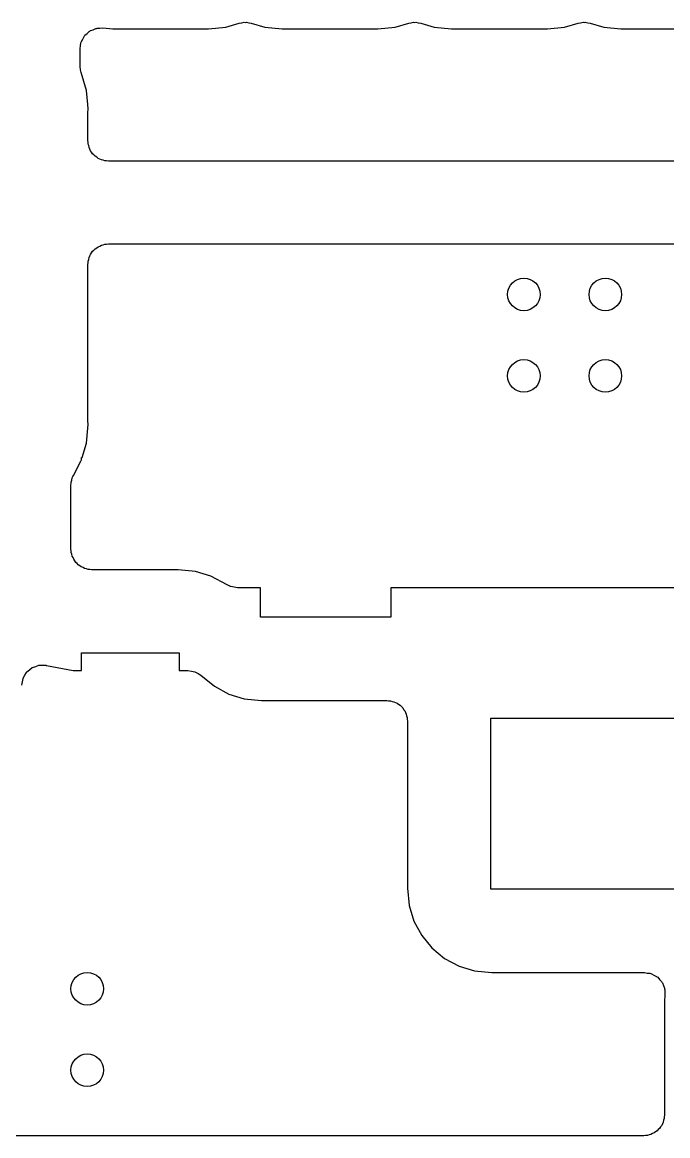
# Model space of a CAD drawing. Extents: x 552.7 to 632.3, y 410.9 to 459.8.
# Drawn here: x 608.19 to 612.15, y 420.84 to 427.67 of the extents above; entities that cross this region are included whole.
import ezdxf

# ---------------------------------------------------------------- set-up
doc = ezdxf.new("R2010")
doc.units = 0
doc.header["$MEASUREMENT"] = 0
doc.layers.add('BLACK', color=7, linetype='CONTINUOUS')

msp = doc.modelspace()

# ---------------------------------------------------------------- linework, layer by layer
at = {"layer": 'BLACK', "linetype": 'CONTINUOUS'}
for p, q in [((608.601, 427.613), (608.606, 427.615)), ((608.606, 427.615), (608.61, 427.619)), ((608.61, 427.619), (608.626, 427.624)), ((608.626, 427.624), (608.642, 427.632)), ((608.642, 427.632), (608.646, 427.632)), ((608.646, 427.632), (608.651, 427.634)), ((608.651, 427.634), (608.668, 427.634)), ((608.668, 427.634), (608.686, 427.635)), ((608.686, 427.635), (608.746, 427.629)), ((608.746, 427.629), (609.334, 427.629)), ((609.334, 427.629), (609.44, 427.639)), ((609.44, 427.639), (609.523, 427.665)), ((609.523, 427.665), (609.538, 427.667)), ((609.538, 427.667), (609.553, 427.67)), ((609.553, 427.67), (609.56, 427.669)), ((609.56, 427.669), (609.567, 427.67)), ((609.567, 427.67), (609.582, 427.667)), ((609.582, 427.667), (609.597, 427.665)), ((609.597, 427.665), (609.68, 427.639)), ((609.68, 427.639), (609.786, 427.629)), ((609.786, 427.629), (610.374, 427.629)), ((610.374, 427.629), (610.48, 427.639)), ((610.48, 427.639), (610.563, 427.665)), ((610.563, 427.665), (610.578, 427.667)), ((610.578, 427.667), (610.593, 427.67)), ((610.593, 427.67), (610.6, 427.669)), ((610.6, 427.669), (610.607, 427.67)), ((610.607, 427.67), (610.622, 427.667)), ((610.622, 427.667), (610.637, 427.665)), ((610.637, 427.665), (610.72, 427.639)), ((610.72, 427.639), (610.826, 427.629)), ((610.826, 427.629), (611.414, 427.629)), ((611.414, 427.629), (611.52, 427.639)), ((611.52, 427.639), (611.603, 427.665)), ((611.603, 427.665), (611.618, 427.667)), ((611.618, 427.667), (611.633, 427.67)), ((611.633, 427.67), (611.64, 427.669)), ((611.64, 427.669), (611.647, 427.67)), ((611.647, 427.67), (611.662, 427.667)), ((611.662, 427.667), (611.677, 427.665)), ((611.677, 427.665), (611.76, 427.639)), ((611.76, 427.639), (611.866, 427.629)), ((611.866, 427.629), (612.454, 427.629)), ((608.551, 427.543), (608.553, 427.547)), ((608.553, 427.547), (608.554, 427.552)), ((608.554, 427.552), (608.562, 427.567)), ((608.562, 427.567), (608.57, 427.582)), ((608.57, 427.582), (608.573, 427.586)), ((608.573, 427.586), (608.576, 427.59)), ((608.576, 427.59), (608.589, 427.601)), ((608.589, 427.601), (608.601, 427.613)), ((608.546, 427.509), (608.549, 427.526)), ((608.546, 427.398), (608.546, 427.509)), ((608.549, 427.526), (608.551, 427.543)), ((608.549, 427.379), (608.546, 427.398)), ((608.552, 427.361), (608.549, 427.379)), ((608.585, 427.252), (608.552, 427.361)), ((608.593, 427.165), (608.585, 427.252)), ((608.596, 427.138), (608.593, 427.165)), ((608.594, 427.115), (608.596, 427.138)), ((608.593, 427.103), (608.594, 427.109)), ((608.593, 426.945), (608.593, 427.103)), ((608.594, 427.109), (608.594, 427.115)), ((608.595, 426.934), (608.593, 426.945)), ((608.595, 426.923), (608.595, 426.934)), ((608.599, 426.913), (608.595, 426.923)), ((608.601, 426.902), (608.599, 426.913)), ((608.606, 426.892), (608.601, 426.902)), ((608.61, 426.881), (608.606, 426.892)), ((608.617, 426.873), (608.61, 426.881)), ((608.623, 426.863), (608.617, 426.873)), ((608.631, 426.856), (608.623, 426.863)), ((608.638, 426.848), (608.631, 426.856)), ((608.648, 426.842), (608.638, 426.848)), ((608.656, 426.835), (608.648, 426.842)), ((608.667, 426.831), (608.656, 426.835)), ((608.677, 426.826), (608.667, 426.831)), ((608.687, 426.824), (608.677, 426.826)), ((608.698, 426.82), (608.687, 426.824)), ((608.709, 426.82), (608.698, 426.82)), ((608.72, 426.818), (608.709, 426.82)), ((616.397, 426.818), (608.72, 426.818)), ((608.61, 426.246), (608.617, 426.255)), ((608.617, 426.255), (608.623, 426.265)), ((608.623, 426.265), (608.631, 426.272)), ((608.631, 426.272), (608.638, 426.28)), ((608.638, 426.28), (608.648, 426.286)), ((608.648, 426.286), (608.656, 426.293)), ((608.656, 426.293), (608.667, 426.297)), ((608.667, 426.297), (608.677, 426.302)), ((608.677, 426.302), (608.687, 426.304)), ((608.687, 426.304), (608.698, 426.308)), ((608.698, 426.308), (608.709, 426.308)), ((608.709, 426.308), (608.72, 426.31)), ((608.72, 426.31), (616.283, 426.31)), ((608.593, 426.183), (608.595, 426.194)), ((608.593, 425.236), (608.593, 426.183)), ((608.595, 426.205), (608.599, 426.215)), ((608.595, 426.194), (608.595, 426.205)), ((608.599, 426.215), (608.601, 426.226)), ((608.601, 426.226), (608.606, 426.236)), ((608.606, 426.236), (608.61, 426.246)), ((608.594, 425.23), (608.593, 425.236)), ((608.594, 425.224), (608.594, 425.23)), ((608.596, 425.201), (608.594, 425.224)), ((608.585, 425.087), (608.594, 425.179)), ((608.594, 425.179), (608.596, 425.201)), ((608.594, 425.179), (608.594, 425.179)), ((608.558, 425), (608.585, 425.087)), ((608.505, 424.89), (608.551, 424.977)), ((608.551, 424.977), (608.554, 424.986)), ((608.554, 424.986), (608.554, 425)), ((608.554, 425), (608.558, 425)), ((608.502, 424.882), (608.505, 424.89)), ((608.49, 424.831), (608.492, 424.84)), ((608.49, 424.438), (608.49, 424.831)), ((608.491, 424.849), (608.495, 424.861)), ((608.492, 424.84), (608.491, 424.849)), ((608.495, 424.861), (608.498, 424.874)), ((608.498, 424.874), (608.502, 424.882)), ((608.492, 424.427), (608.49, 424.438)), ((608.492, 424.416), (608.492, 424.427)), ((608.496, 424.406), (608.492, 424.416)), ((608.498, 424.395), (608.496, 424.406)), ((608.503, 424.385), (608.498, 424.395)), ((608.507, 424.375), (608.503, 424.385)), ((608.514, 424.366), (608.507, 424.375)), ((608.52, 424.356), (608.514, 424.366)), ((608.528, 424.349), (608.52, 424.356)), ((608.535, 424.341), (608.528, 424.349)), ((608.545, 424.335), (608.535, 424.341)), ((608.553, 424.328), (608.545, 424.335)), ((608.564, 424.324), (608.553, 424.328)), ((608.574, 424.319), (608.564, 424.324)), ((608.585, 424.317), (608.574, 424.319)), ((608.595, 424.313), (608.585, 424.317)), ((608.606, 424.313), (608.595, 424.313)), ((608.617, 424.311), (608.606, 424.313)), ((609.148, 424.311), (608.617, 424.311)), ((609.254, 424.301), (609.148, 424.311)), ((609.349, 424.272), (609.254, 424.301)), ((609.449, 424.218), (609.349, 424.272)), ((609.453, 424.217), (609.449, 424.218)), ((609.469, 424.208), (609.453, 424.217)), ((609.47, 424.208), (609.469, 424.208)), ((609.471, 424.207), (609.47, 424.208)), ((609.492, 424.204), (609.471, 424.207)), ((609.513, 424.2), (609.492, 424.204)), ((609.654, 424.2), (609.513, 424.2)), ((609.654, 424.02), (609.654, 424.2)), ((616.283, 424.2), (610.454, 424.2)), ((610.454, 424.2), (610.454, 424.02)), ((610.454, 424.02), (609.654, 424.02)), ((608.554, 423.692), (608.554, 423.8)), ((608.554, 423.8), (609.154, 423.8)), ((609.154, 423.8), (609.154, 423.692)), ((608.274, 423.718), (608.293, 423.725)), ((608.293, 423.725), (608.294, 423.725)), ((608.294, 423.725), (608.296, 423.725)), ((608.296, 423.725), (608.316, 423.725)), ((608.316, 423.725), (608.337, 423.725)), ((608.337, 423.725), (608.338, 423.724)), ((608.338, 423.724), (608.34, 423.724)), ((608.34, 423.724), (608.503, 423.692)), ((608.197, 423.646), (608.207, 423.664)), ((608.207, 423.664), (608.218, 423.681)), ((608.218, 423.681), (608.219, 423.682)), ((608.219, 423.682), (608.22, 423.684)), ((608.22, 423.684), (608.236, 423.696)), ((608.236, 423.696), (608.251, 423.71)), ((608.251, 423.71), (608.253, 423.71)), ((608.253, 423.71), (608.254, 423.711)), ((608.254, 423.711), (608.274, 423.718)), ((608.503, 423.692), (608.554, 423.692)), ((609.154, 423.692), (609.208, 423.692)), ((609.208, 423.692), (609.229, 423.688)), ((609.229, 423.688), (609.25, 423.685)), ((609.25, 423.685), (609.25, 423.684)), ((609.25, 423.684), (609.251, 423.684)), ((609.251, 423.684), (609.27, 423.674)), ((609.27, 423.674), (609.288, 423.663)), ((609.288, 423.663), (609.37, 423.596)), ((608.188, 423.603), (608.192, 423.623)), ((608.192, 423.623), (608.196, 423.643)), ((608.196, 423.644), (608.197, 423.646)), ((608.196, 423.643), (608.196, 423.644)), ((609.37, 423.596), (609.459, 423.548)), ((609.459, 423.548), (609.554, 423.519)), ((609.554, 423.519), (609.66, 423.509)), ((609.66, 423.509), (610.429, 423.509)), ((610.429, 423.509), (610.44, 423.507)), ((610.44, 423.507), (610.451, 423.507)), ((610.451, 423.507), (610.461, 423.503)), ((610.461, 423.503), (610.472, 423.501)), ((610.472, 423.501), (610.482, 423.496)), ((610.482, 423.496), (610.492, 423.492)), ((610.492, 423.492), (610.501, 423.485)), ((610.501, 423.485), (610.511, 423.479)), ((610.511, 423.479), (610.518, 423.471)), ((610.518, 423.471), (610.526, 423.464)), ((610.526, 423.464), (610.532, 423.454)), ((610.532, 423.454), (610.539, 423.446)), ((610.539, 423.446), (610.543, 423.435)), ((610.543, 423.435), (610.548, 423.425)), ((610.548, 423.425), (610.55, 423.415)), ((610.55, 423.415), (610.554, 423.404)), ((610.554, 423.404), (610.554, 423.393)), ((610.554, 423.393), (610.556, 423.382)), ((610.556, 423.382), (610.556, 422.357)), ((611.067, 422.35), (611.067, 423.4)), ((611.067, 423.4), (613.467, 423.4)), ((610.556, 422.357), (610.566, 422.251)), ((613.467, 422.35), (611.067, 422.35)), ((610.566, 422.251), (610.595, 422.155)), ((610.595, 422.155), (610.643, 422.067)), ((610.643, 422.067), (610.706, 421.99)), ((610.706, 421.99), (610.783, 421.926)), ((610.783, 421.926), (610.872, 421.879)), ((610.872, 421.879), (610.967, 421.85)), ((610.967, 421.85), (611.073, 421.839)), ((611.073, 421.839), (612.01, 421.839)), ((612.01, 421.839), (612.027, 421.836)), ((612.027, 421.836), (612.044, 421.835)), ((612.044, 421.835), (612.049, 421.833)), ((612.049, 421.833), (612.053, 421.832)), ((612.053, 421.832), (612.068, 421.823)), ((612.068, 421.823), (612.084, 421.816)), ((612.084, 421.816), (612.087, 421.812)), ((612.087, 421.812), (612.092, 421.81)), ((612.092, 421.81), (612.103, 421.796)), ((612.103, 421.796), (612.115, 421.784)), ((612.115, 421.784), (612.117, 421.78)), ((612.117, 421.78), (612.12, 421.776)), ((612.12, 421.776), (612.126, 421.76)), ((612.126, 421.76), (612.133, 421.744)), ((612.133, 421.744), (612.133, 421.739)), ((612.133, 421.739), (612.135, 421.734)), ((612.136, 421.7), (612.133, 421.664)), ((612.135, 421.734), (612.135, 421.717)), ((612.135, 421.717), (612.136, 421.7)), ((612.133, 421.664), (612.133, 420.965)), ((612.125, 420.922), (612.12, 420.912)), ((612.127, 420.933), (612.125, 420.922)), ((612.131, 420.943), (612.127, 420.933)), ((612.133, 420.965), (612.131, 420.954)), ((612.131, 420.954), (612.131, 420.943)), ((612.069, 420.855), (612.059, 420.851)), ((612.078, 420.862), (612.069, 420.855)), ((612.088, 420.868), (612.078, 420.862)), ((612.095, 420.876), (612.088, 420.868)), ((612.103, 420.883), (612.095, 420.876)), ((612.109, 420.893), (612.103, 420.883)), ((612.116, 420.901), (612.109, 420.893)), ((612.12, 420.912), (612.116, 420.901)), ((612.006, 420.838), (601.098, 420.838)), ((612.017, 420.84), (612.006, 420.838)), ((612.028, 420.84), (612.017, 420.84)), ((612.038, 420.844), (612.028, 420.84)), ((612.049, 420.846), (612.038, 420.844)), ((612.059, 420.851), (612.049, 420.846))]:
    msp.add_line(p, q, dxfattribs=at)
at = {"layer": 'BLACK'}
for centre in [(611.27, 426), (611.77, 426), (611.27, 425.5), (611.77, 425.5), (608.59, 421.74), (608.59, 421.24)]:
    msp.add_circle(centre, 0.1, dxfattribs=at)

doc.saveas('drawing.dxf')
